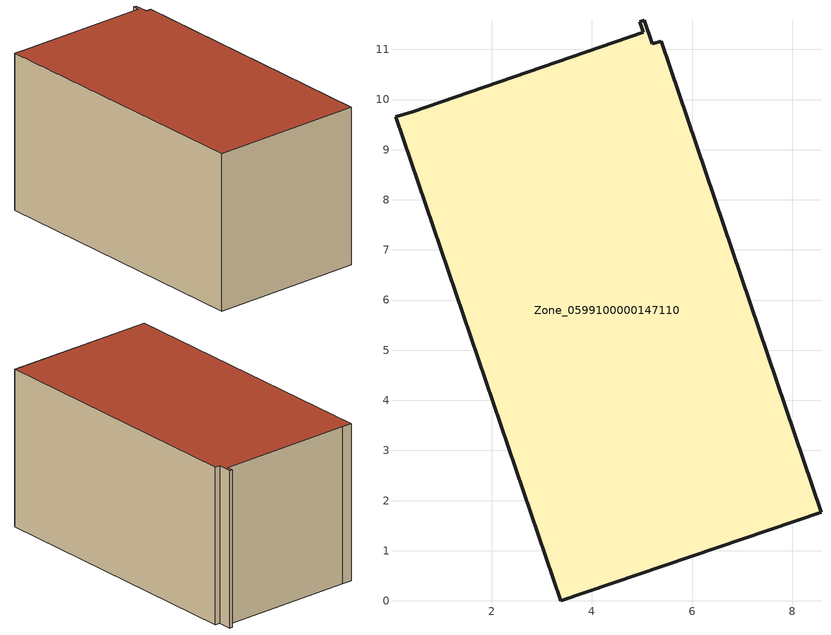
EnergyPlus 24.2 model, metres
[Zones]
Zone_0599100000147110
 floor ground (C_G): 0.42,9.76 5.02,11.34 4.95,11.55 5.04,11.59 5.21,11.11 5.38,11.16 8.57,1.77 3.38,0 0.08,9.66 z0
 wall outside (C_F): 8.57,1.77 5.38,11.16 5.21,11.11 5.04,11.59 4.95,11.55 5.02,11.34 0.42,9.76 0.08,9.66 3.38,0 8.57,1.77 z0:5.56
 roof outside (C_R): 5.21,11.11 5.04,11.59 4.95,11.55 5.02,11.34 0.42,9.76 0.08,9.66 3.38,0 8.57,1.77 5.38,11.16 z5.56
[BUILDING]
Pand.0599100000147110: North Axis=0; Terrain=City; Loads Convergence Tolerance Value=0.04; Temperature Convergence Tolerance Value=0.4; Solar Distribution=FullExterior; Maximum Number of Warmup Days=25; Minimum Number of Warmup Days=1
[Site:Location]
Rotterdam.The.Hague.AP_ZH_NLD Design_Conditions: Latitude=51.96; Longitude=4.45; Time Zone=1; Elevation=-4.5
[SITE:GROUNDTEMPERATURE:BUILDINGSURFACE]
18, 18, 18, 18, 18, 18, 18, 18, 18, 18, 18, 18
[MATERIAL] Thermal Absorptance=0.9; Solar Absorptance=0.7; Visible Absorptance=0.7
Name | Roughness | Thickness | Conductivity | Density | Specific Heat
G.TC.1946-1964 | MediumSmooth | 0.15 | 1 | 540 | 1210
F.TC.1946-1964 | Rough | 0.3 | 0.857143 | 1920 | 840
R.TC.1946-1964 | MediumRough | 0.2 | 0.235294 | 1500 | 1000
[CONSTRUCTION]
C_G: G.TC.1946-1964
C_F: F.TC.1946-1964
C_R: R.TC.1946-1964
[ZONE]
Zone_0599100000147110: Type=1; Multiplier=1; Ceiling Height=Autocalculate; Volume=Autocalculate; Floor Area=autocalculate; Part of Total Floor Area=Yes
[ZONEINFILTRATION:DESIGNFLOWRATE]
Infil_Zone_0599100000147110: Zone or ZoneList or Space or SpaceList=Zone_0599100000147110; Schedule=AlwaysOn; Design Flow Rate Calculation Method=Flow/Area; Flow Rate per Floor Area=0.003; Constant Term Coefficient=1; Temperature Term Coefficient=0; Velocity Term Coefficient=0; Velocity Squared Term Coefficient=0
[HVACTEMPLATE:ZONE:IDEALLOADSAIRSYSTEM]
Zone_0599100000147110: Maximum Heating Supply Air Temperature=50; Minimum Cooling Supply Air Temperature=13; Maximum Heating Supply Air Humidity Ratio=0.0156; Minimum Cooling Supply Air Humidity Ratio=0.0077; Heating Limit=NoLimit; Cooling Limit=NoLimit; Dehumidification Control Type=ConstantSensibleHeatRatio; Cooling Sensible Heat Ratio=0.7; Dehumidification Setpoint=60; Humidification Control Type=None; Humidification Setpoint=30; Outdoor Air Method=None; Outdoor Air Flow Rate per Person=0.00944; Outdoor Air Flow Rate per Zone Floor Area=0; Outdoor Air Flow Rate per Zone=0; Demand Controlled Ventilation Type=None; Outdoor Air Economizer Type=NoEconomizer; Heat Recovery Type=None; Sensible Heat Recovery Effectiveness=0.7; Latent Heat Recovery Effectiveness=0.65
[ZONECONTROL:THERMOSTAT]
ThermostatControl_Zone_0599100000147110: Zone or ZoneList=Zone_0599100000147110; Control Type Schedule=DualSetpointControlType; Control 1=Thermostat_Zone_0599100000147110; Temperature Difference Between Cutout And Setpoint=0
[THERMOSTATSETPOINT:DUALSETPOINT]
Thermostat_Zone_0599100000147110: Heating Setpoint Temperature Schedule=HeatingSetpoint_Zone_0599100000147110; Cooling Setpoint Temperature Schedule=CoolingSetpoint_Zone_0599100000147110
[SCHEDULE:COMPACT]
HeatingSetpoint_Zone_0599100000147110: Through: 12/31, For: AllDays, Until: 24:00, 21
CoolingSetpoint_Zone_0599100000147110: Through: 12/31, For: AllDays, Until: 24:00, 24
DualSetpointControlType: Through: 12/31, For: AllDays, Until: 24:00, 4
AlwaysOn: Through: 12/31, For: AllDays, Until: 24:00, 1
